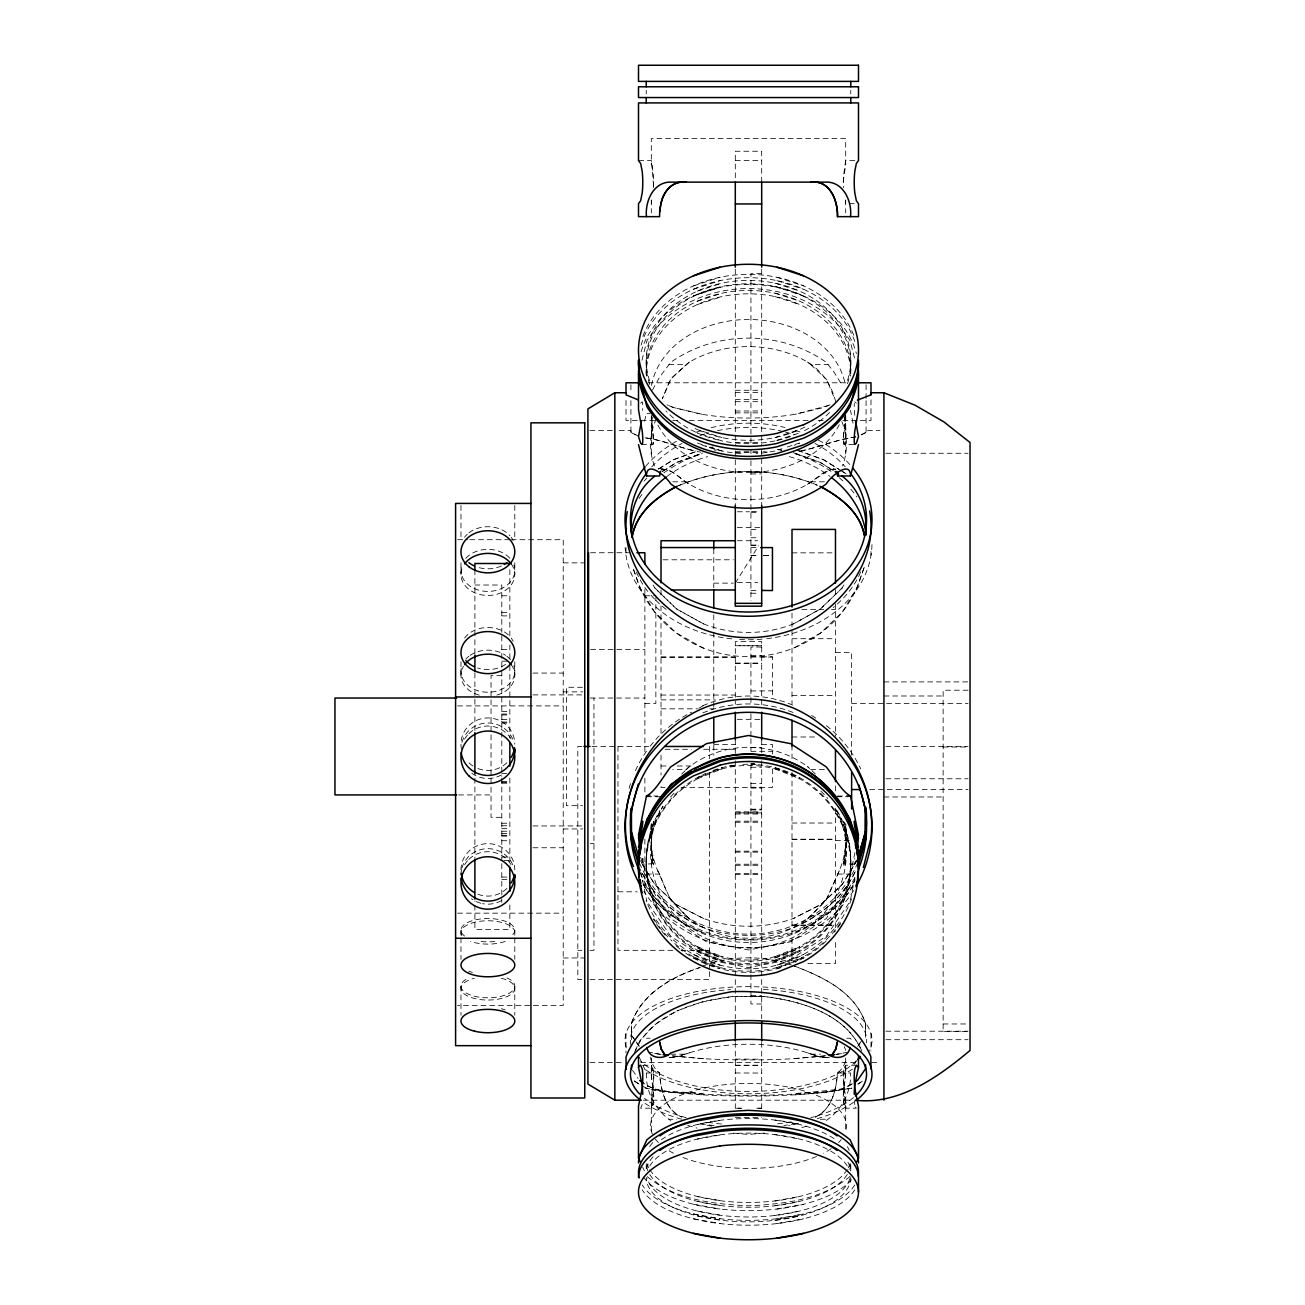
<?xml version="1.0" encoding="UTF-8"?>
<svg xmlns="http://www.w3.org/2000/svg" width="1305" height="1305" viewBox="0 0 1305 1305"><rect width="100%" height="100%" fill="white"/><g stroke="black" fill="none" stroke-linecap="round" stroke-linejoin="round"><path stroke-width="0.75" stroke-dasharray="5 3.75" d="M641.522 444.548L653.055 444.434L653.609 442.884L651.358 416.344M651.309 846.668L653.528 864.236L651.538 859.685L651.423 847.516L651.538 825.771L653.528 821.22L651.538 833.079L651.309 850.387L653.805 863.714L642.631 864.236M642.207 1104.519L640.641 1108.19L651.521 1108.19L652.924 1104.519L653.528 1090.719L651.538 1077.832L651.326 1065.255L653.055 1068.942L653.805 1077.392L651.326 1108.19L653.055 1104.519L653.805 1096.07L651.309 1075.891L651.521 1065.255L640.641 1065.255M843.944 415.284L845.689 424.908L845.689 453.993M854.367 864.236L843.193 863.714L845.461 852.377L845.689 835.07L843.389 821.22M856.357 1065.255L845.477 1065.255L844.074 1068.942L843.47 1082.726L845.689 1097.554L845.673 1108.19L843.193 1077.392L843.944 1068.942L845.673 1065.255L845.689 1075.891L843.389 1090.719L843.944 1104.519L845.477 1108.19L856.357 1108.19L855.476 1107.048M651.472 841.921L651.538 865.721M845.526 414.55C846.88 424.598 841.399 434.549 843.944 444.434L855.476 444.548M845.575 837.94L845.689 827.158M653.609 187.692L653.609 176.55L651.423 160.597L638.504 160.597M865.46 1035.354L865.606 1023.528C854.693 991.539 822.623 976.744 793.179 965.618M651.521 200.758L651.423 203.645L651.326 200.758M845.673 200.758L845.575 203.645L845.477 200.758M651.309 453.993L651.538 422.738L652.614 417.111M638.798 436.343L630.919 432.395L630.984 430.438L617.281 430.438M843.193 182.129L845.689 164.365L845.689 138.607L651.309 138.607L651.309 164.365M861.349 434.761L866.08 432.395L866.014 430.438L879.945 430.438M653.593 185.832L651.423 160.597M839.294 1071.519L837.386 1072.987C836.244 1089.463 832.019 1109.527 815.331 1117.047M854.922 852.605L850.534 874.073C847.646 890.777 834.58 904.169 826.277 918.557L790.602 941.802L748.499 949.975L706.397 941.802L670.721 918.557C658.079 899.553 643.365 880.418 642.876 856.52M854.808 160.597L845.575 160.597L843.47 176.55L843.47 187.692M839.294 870.794L826.701 899.275L808.79 917.937A97.908 95.461 0 0 1 688.208 917.937L671.357 900.776L667.573 893.664M854.906 877.939L850.126 901.396L826.277 936.191L790.602 959.436L748.499 967.592L706.397 959.436L670.721 936.191L648.014 903.044M651.309 435.364L652.174 420.748M845.689 415.382L843.47 435.935L844.074 444.434C847.826 438.415 845.249 425.348 844.384 417.111M651.309 1131.092L651.309 1097.554L653.723 1077.392L651.521 1065.255M641.946 360.229L646.872 340.866C690.231 271.13 806.767 271.13 850.126 340.866L854.563 358.288M644.474 421.205L646.464 413.375L650.167 413.375M855.476 860.957L854.791 863.306A21.19 0.914 -79 0 1 854.791 858.511M651.423 837.94L651.309 827.158L653.609 821.22L651.374 841.921M845.461 825.771C848.821 835.086 840.404 898.672 845.624 843.536M863.796 568.344L857.76 586.532L842.475 611.849L820.78 632.892L794.174 647.835A113.829 105.167 0 0 1 702.824 647.835L676.218 632.892L654.523 611.849L639.238 586.532L633.806 570.171M864.22 567.349L856.52 588.457A118.853 109.799 0 0 1 793.179 648.226M634.426 1052.809C649.531 1014.719 694.733 1001.114 732.04 996.596L764.453 996.596C801.417 1000.919 845.852 1014.05 861.855 1051.096C845.966 1014.197 801.743 1001.098 764.958 996.596L733.622 996.351L703.819 1001.294L677.05 1010.804M635.144 1051.096L639.646 1040.852L655.175 1024.294L675.37 1011.848M854.514 1064.309L856.113 1060.835M652.451 389.999L659.987 376.525L670.721 362.333C716.494 330.051 780.504 330.051 826.277 362.333L834.123 372.251L842.263 385.464M843.389 864.236C848.429 851.039 845.542 835.494 843.258 821.742M843.911 585.015L841.823 588.425L819.932 609.288L793.179 623.986M857.76 859.082L842.475 884.154L820.959 904.512L794.174 918.214A108.25 85.869 0 0 1 702.824 918.214L676.039 904.512L654.523 884.154L641.277 862.426M854.71 872.523C842.524 898.068 819.736 916.273 794.174 927.349A108.25 85.869 0 0 1 702.824 927.349C675.093 915.767 652.076 894.871 639.238 867.515M852.801 885.834C840.567 907.66 818.692 921.836 796.262 931.721A113.225 89.833 0 0 1 700.72 931.721C677.67 921.64 655.387 906.796 643.202 884.186M735.302 583.139L758.515 545.816M857.352 859.995L841.823 884.953L820.763 904.512L793.179 918.573M855.281 871.756C842.655 897.824 819.589 916.714 793.179 927.708M853.225 885.084C840.812 907.579 818.414 922.26 795.234 932.096M640.641 403.115L642.207 401.858A21.19 2.577 -81.2 0 1 642.631 410.374M631.392 1039.628L631.392 1023.528C641.929 993.594 671.162 977.2 699.757 967.576M857.76 1046.365L860.011 1043.103M858.511 1045.109L863.143 1038.601M844.824 444.548L845.689 443.537M644.115 481.056L646.823 478.152M686.12 769.591L688.208 767.519A97.908 95.461 0 0 1 808.79 767.519M807.404 918.981L825.641 900.776L838.626 872.36A97.908 95.461 0 0 0 845.689 823.439M842.475 587.625L820.78 608.668L794.174 623.594A113.829 105.167 0 0 1 702.824 623.594L676.218 608.668L654.523 587.625M689.595 766.492L686.348 769.591L672.695 769.591M681.732 773.947L685.19 770.684M689.595 362.007L671.357 378.091L662.271 398.808L670.297 379.592L688.208 362.839A97.908 76.555 0 0 1 808.79 362.839C823.161 371.99 832.215 386.492 835.934 402.935M661.195 469.898C671.325 467.288 680.835 479.849 689.595 484.302M661.064 469.898C670.77 467.125 680.003 479.017 688.208 483.47A97.908 76.555 0 0 0 808.79 483.47L829.556 469.702L838.936 468.642M807.404 484.302C816.212 479.832 825.706 467.223 835.934 469.898M826.277 1120.473C841.66 1110.327 851.496 1091.486 850.534 1072.987L837.386 1072.987M851.741 1084.112L842.475 1088.925L794.174 1094.063A112.638 14.698 0 0 1 702.824 1094.063C683.999 1090.115 661.048 1095.662 644.67 1083.754M858.135 1083.982L862.784 1080.85M852.328 1083.754C835.559 1095.662 812.379 1090.23 793.179 1094.128M857.858 1084.21L860.86 1082.237M850.126 1176.343C821.775 1199.85 783.979 1204.107 748.499 1205.804C713.019 1204.107 675.223 1199.85 646.872 1176.343M658.307 469.213L672.891 459.98L697.017 451.139M662.858 471.121L676.218 462.671L702.824 452.933M659.058 468.691L673.772 459.556L696.169 451.53M661.912 471.676L677.05 462.264L701.911 453.357M698.795 708.338L703.819 705.304M815.266 1117.047C831.856 1109.625 836.342 1089.398 837.582 1072.987L838.626 1072.221A97.908 42.478 0 0 0 846.276 1057.866M700.394 967.364C671.765 977.054 642.223 993.105 631.522 1023.136L631.392 1034.947L635.878 1041.472M861.055 434.891L865.933 432.542L866.014 430.438M669.155 1057.572L677.295 1057.017L689.595 1052.792M828.626 405.447L796.262 414.06A114.905 43.979 0 0 1 700.72 414.06L672.891 407.323L666.871 404.811M830.029 404.811L823.227 407.6L795.234 414.24M697.376 777.617L722.04 767.65M697.376 778.808L722.04 768.841A102.263 99.686 0 0 1 847.271 890.94A102.263 99.686 0 0 1 676.186 935.636A102.263 99.686 0 0 1 722.04 768.841M774.958 956.647L799.622 946.696M774.958 957.854L799.622 947.887M774.958 960.235L799.622 950.285M774.958 961.442L799.622 951.476M776.964 965.145L803.505 954.428M776.964 967.527L803.505 956.826M776.964 968.734L803.505 958.017M676.218 486.667C721.274 466.635 774.746 466.603 819.932 486.259M678.975 485.574C722.366 467.125 773.555 466.717 816.979 485.264M693.493 285.877L720.034 277.28M693.493 289.221L720.034 280.64M697.376 291.113L722.04 283.136M697.376 294.473L722.04 286.48M693.493 295.941L720.034 287.345M697.376 301.178L722.04 293.201M697.376 304.538L722.04 296.545M774.958 437.583L799.622 429.59M776.72 440.356L799.622 432.95M778.481 449.85L782.005 448.708M787.29 447.011L799.622 443.015A102.263 79.948 0 0 1 794.207 445.282M801.857 1127.553L809.377 1125.367M800.079 451.204C819.214 447.142 836.848 439.459 856.292 436.784M801.042 450.943C819.719 447.109 836.848 439.328 855.852 436.914M847.744 1052.222L835.852 1054.424M697.376 1124.502L722.04 1120.065M697.376 1139.053L722.04 1134.616M774.958 1200.943L799.622 1196.506M774.958 1205.787L799.622 1201.35M776.964 1209.034L803.505 1204.254M774.958 1215.477L799.622 1211.056M776.964 1218.723L803.505 1213.96M774.958 1220.338L799.622 1215.901M776.964 1223.584L803.505 1218.805M854.791 401.858L856.357 403.115M824.727 1055.957L794.174 1058.649A112.638 14.698 0 0 1 702.824 1058.649L672.271 1055.957M836.554 1054.326L842.475 1053.51M825.902 1055.794L793.179 1058.698M672.825 1057.572L688.208 1053.249A97.908 42.478 0 0 1 808.79 1053.249L819.703 1057.017L829.523 1057.572M764.534 1133.066L748.499 1134.453L730.457 1132.903M795.234 1094.813L823.227 1092.628L851.871 1088.142L824.108 1092.53L796.262 1094.764A117.825 15.383 0 0 1 700.72 1094.764C681.21 1091.127 658.307 1095.401 640.641 1085.189M827.191 1057.556L819.801 1057.017L807.404 1052.792M823.928 1057.572L826.701 1057.556M735.302 160.597L761.696 160.597M849.261 203.645L854.808 203.645M761.696 273.642L750.93 273.642L750.93 442.884M668.861 364.503L686.348 364.503M807.404 362.007L810.65 364.503L828.12 364.503M648.389 382.789L846.798 382.789M735.302 390.277L761.696 390.277M735.302 392.381L761.696 392.381M735.302 399.591L761.696 399.591M735.302 401.695L761.696 401.695M735.302 410.993L761.696 410.993M735.302 412.869L761.696 412.869M654.8 420.455L626.009 420.455L626.009 398.759M672.776 420.455L678.861 420.455M689.285 420.455L808.203 420.455M818.137 420.455L824.222 420.455M842.851 420.455L870.99 420.455L870.99 398.759M589.876 430.438L615.324 430.438M735.302 442.542L761.696 442.542M735.302 451.856L761.696 451.856M735.302 452.264L761.696 452.264M885.932 453.275L968.033 453.275M658.079 468.642L663.805 468.642M750.93 472.377L761.696 472.377M750.93 473.943L761.696 473.943M672.76 481.806L686.348 481.806M810.65 481.806L826.179 481.806M737.341 511.772L749.51 511.772M751.55 511.772L757.634 511.772M750.93 512.212L758.107 512.212M737.341 527.399L761.696 527.399M750.93 529.422L758.107 529.422M750.93 537.709L758.107 537.758M457.615 539.699L467.777 539.699M469.8 539.699L510.418 539.699M511.185 539.699L563.222 539.699L563.222 1005.405L457.615 1005.405M737.341 540.727L757.634 540.727M750.93 545.147L758.107 545.147M750.93 545.294L758.107 545.294M750.93 547.594L758.76 547.611M590.594 552.733L628.798 552.733M792.005 552.847L833.504 552.847M750.93 555.457L758.107 555.457M763.474 555.457L772.446 555.457M750.93 555.571L758.107 555.571M763.474 555.571L772.446 555.571M663.054 559.796L733.345 559.796M563.222 562.879L584.754 562.879M737.341 582.47L757.634 582.65M713.786 583.139L733.345 583.139M474.89 585.015L501.805 585.015L501.805 632.321M750.93 590.431L758.107 590.431M750.93 593.188L758.107 593.335M501.805 595.781L509.847 595.781M644.882 595.781L655.86 595.781M801.89 609.582L823.634 609.582M831.53 609.582L835.477 609.582M501.805 612.371L509.847 612.371M501.805 615.895L509.847 615.895M792.005 638.716L835.477 638.716M761.696 647.052L750.93 647.068L750.93 704.276M501.805 649.613L509.847 649.613M590.594 649.613L644.882 649.613M835.477 652.533L851.627 652.533L851.627 755.774M750.93 655.485L761.696 655.404M661.015 656.823L735.302 656.823M761.696 656.823L772.446 656.823L772.446 697.164M750.93 657.051L772.446 657.051M661.015 657.443L735.302 657.443M501.805 661.162L507.841 661.162M735.302 663.168L761.696 663.168M735.302 663.266L761.696 663.266M532.946 673.07L563.222 673.07M501.805 675.647L491.039 675.647L491.039 817.322L501.805 817.322M883.925 681.895L968.033 681.895M582.519 687.278L566.386 687.278L566.386 805.674L582.519 805.674M968.114 690.215L943.124 690.215L943.124 1031.374L968.114 1031.374M750.93 690.932L772.446 690.867M563.222 691.878L582.797 691.878M532.929 694.896L584.754 694.896M661.015 695.043L735.302 695.043M792.005 695.467L835.477 695.467M883.925 695.989L943.124 695.989M590.366 698.045L644.882 698.045M661.015 699.872L715.238 699.872M644.882 703.428L655.86 703.428L655.86 597.625M851.627 703.428L968.033 703.428M457.615 705.907L563.222 705.907M661.015 708.811L697.555 708.811M709.724 708.811L713.786 708.811M501.805 711.502L509.847 711.502M501.805 714.031L509.847 714.031M501.805 714.977L509.847 714.977M737.341 719.332L761.696 719.381M501.805 719.577L509.847 719.577M501.805 722.073L509.847 722.073M501.805 723.019L509.847 723.019M792.005 736.982L815.723 736.982M713.786 744.454L735.302 744.454M761.696 744.486L772.446 744.486L772.446 754.111M581.867 746.476L577.821 746.476L577.821 979.582L581.867 979.582M591.997 746.476L648.699 746.476M885.932 746.476L968.033 746.476M943.124 747.015L968.114 747.015M750.93 747.683L761.696 747.667M665.077 749.298L691.454 749.298M703.64 749.298L735.302 749.298M750.93 751.321L772.446 751.305M750.93 763.637L754.518 763.604M750.93 763.98L754.518 764.012M661.015 765.986L667.116 765.986M677.262 765.986L693.493 765.986M729.43 765.986L735.302 765.986M750.93 767.275L761.696 767.242M810.65 769.591L828.12 769.591M501.805 773.392L507.841 773.392M885.932 778.775L968.033 778.775M501.805 781.467L509.847 781.467M501.805 782.331L509.847 782.331M501.805 783.212L509.847 783.212M750.93 783.587L761.696 783.555M750.93 787.274L761.696 787.274M665.044 787.502L661.015 787.502L661.015 784.631M681.096 787.502L772.446 787.47L772.446 766.524M750.93 788.073L761.696 788.073M869.685 789.541L968.033 789.541M458.61 794.924L491.039 794.924M653.87 796.017L657.736 796.017M837.582 796.017L843.128 796.017M646.725 796.751L660.346 796.751M836.652 796.751L848.364 796.751M883.925 796.98L943.124 796.98M750.93 809.198L761.696 809.198M750.93 809.932L761.696 809.932M735.302 811.824L761.696 811.824M735.302 814.026L761.696 814.026M735.302 821.171L761.696 821.171M735.302 822.232L761.696 822.232M792.005 823.031L835.477 823.031M501.805 823.243L509.847 823.243M501.805 825.755L509.847 825.755M532.929 825.951L582.764 825.951M501.805 828.349L509.847 828.349M563.222 828.952L582.797 828.952M501.805 831.203L509.847 831.203M501.805 833.552L509.847 833.552M501.805 835.282L509.847 835.282M501.805 836.146L509.847 836.146M792.005 839.197L835.477 839.197M792.005 839.474L835.477 839.474M835.477 840.436L851.627 840.436M501.805 840.73L509.847 840.73M590.366 843.356L593.954 843.356M532.946 847.761L563.222 847.761M735.302 851.17L761.696 851.17M735.302 852.116L761.696 852.116M501.805 857.01L509.847 857.01M503.812 860.566L509.847 860.566M735.302 864.22L761.696 864.22M735.302 865.28L761.696 865.28M735.302 873.567L761.696 873.567M646.464 874.073L659.612 874.073L667.442 893.664M837.386 874.073L850.534 874.073M735.302 874.627L761.696 874.627M501.805 877.074L509.847 877.074M501.805 879.57L509.847 879.57M617.966 891.788L637.183 891.788M457.615 913.157L563.222 913.157M668.861 915.865L686.348 915.865L689.595 918.981M810.65 915.865L828.12 915.865M792.005 925.033L835.477 925.033M792.005 925.31L835.477 925.31M577.821 950.317L581.851 950.317M589.925 950.317L593.954 950.317L593.954 698.045M672.858 950.317L617.966 950.317L617.966 746.476M680.998 950.317L709.463 950.317M563.222 957.968L584.754 957.968M807.828 963.547L835.477 963.547L835.477 939.176M589.974 979.582L709.463 979.582L709.463 971.638M750.93 995.96L761.696 995.96M750.93 996.058L761.696 996.058M761.696 1004.018L750.93 1003.937L750.93 762.936M943.124 1023.968L968.114 1023.968M885.932 1031.195L968.033 1031.195M646.464 1038.242L650.167 1038.242M846.782 1038.242L850.534 1038.242L852.132 1041.716M885.932 1039.694L968.033 1039.694M670.819 1054.179L686.348 1054.179M810.65 1054.179L820.47 1054.179M735.302 1059.089L761.696 1059.22M589.942 1062.531L622.387 1062.531M640.625 1062.531L855.542 1062.531M871.756 1062.531L879.864 1062.531M735.302 1065.239L761.696 1065.239M735.302 1065.353L761.696 1065.353M639.287 1057.36L646.464 1072.987L659.612 1072.987C660.607 1089.496 665.044 1109.511 681.667 1117.047C665.012 1109.593 660.901 1089.349 659.417 1072.987L658.373 1072.221A97.908 42.478 0 0 1 650.64 1057.099M735.302 1072.971L761.696 1073.053M643.365 1100.197L853.34 1100.197M735.302 1117.537L761.696 1117.651M646.464 1072.987C645.469 1090.801 654.702 1108.744 668.861 1119.266L676.643 1119.266M820.356 1119.266L828.12 1119.266M673.07 1057.572L669.579 1057.556M669.808 1057.556L671.357 1057.572M703.819 1058.698L671.096 1055.794M703.819 1094.128C683.07 1090.181 657.932 1096.037 640.739 1081.078M701.764 1094.813L673.772 1092.628L645.127 1088.142M661.146 1054.424L649.254 1052.222M654.523 1053.51L660.444 1054.326M774.958 1120.065L799.622 1124.502M774.958 1134.616L799.622 1139.053M697.376 1196.506L722.04 1200.943M697.376 1201.35L722.04 1205.787M693.493 1204.254L720.034 1209.034M697.376 1211.056L722.04 1215.477M693.493 1213.96L720.034 1218.723M697.376 1215.901L722.04 1220.338M693.493 1218.805L720.034 1223.584M645.045 437.795C662.728 439.867 678.486 447.746 695.957 450.943M646.464 438.105C665.224 440.503 682.026 449.002 700.736 452.134M701.764 414.24L673.772 407.6L666.969 404.811M833.194 468.642L835.804 469.898M687.621 1125.367L697.017 1128.091M776.964 277.28L803.505 285.877M776.964 280.64L803.505 289.221M774.958 283.136L799.622 291.113M774.958 286.48L803.505 295.941M774.958 293.201L799.622 301.178M774.958 296.545L799.622 304.538M707.946 433.015L697.376 429.59A102.263 79.948 0 0 1 692.139 427.061M711.47 434.157L722.04 437.583M697.376 443.015L706.184 445.87M709.708 447.011L722.04 450.992M797.094 450.192L823.227 459.556L841.219 470.73M793.179 452.672L819.932 462.264L833.406 470.632M798.122 450.47L824.108 459.98L838.691 469.213M796.066 453.618L820.78 462.671L834.14 471.121M774.958 767.65L799.622 777.617M774.958 768.841L799.622 778.808M697.376 946.696L722.04 956.647M697.376 947.887L722.04 957.854M697.376 950.285L722.04 960.235M697.376 951.476L722.04 961.442M693.493 954.428L720.034 965.145M693.493 956.826L720.034 967.527M693.493 958.017L720.034 968.734A109.995 107.238 0 0 1 681.536 950.219M635.943 434.891L631.065 432.542L630.984 430.438M703.819 918.573L676.235 904.512L655.175 884.953L639.646 859.995M703.819 927.708C676.691 916.534 653.528 896.763 640.673 870.092M701.764 932.096C677.931 922.08 655.192 906.698 642.761 883.452M794.174 965.977C823.161 976.939 854.596 991.8 865.46 1023.136L865.606 1034.947M703.819 623.986L677.05 609.288L655.175 588.425L653.087 585.015M842.851 471.741L846.113 473.78M840.322 470.224L845.183 473.307M668.861 1119.266L670.721 1120.473M634.638 1081.258L639.14 1084.21M634.214 1080.85L638.863 1083.982M657.704 1071.519L659.612 1072.987M810.65 364.503L826.701 379.592L834.645 398.808M807.404 766.492L809.573 768.563M686.348 915.865L670.297 899.275L658.373 872.36A97.908 95.461 0 0 1 651.538 821.742M811.987 770.684L815.331 773.947M651.309 443.537L652.174 444.548M635.013 1040.232L631.522 1035.354L631.392 1023.528M636.171 1041.863L639.646 1046.74M636.987 1043.103L639.238 1046.365M632.517 1070.279L638.112 1078.436M653.609 864.236L651.309 858.298M657.704 870.794L659.612 874.073M642.68 1167.208L644.36 1170.862M845.02 824.499L844.074 822.166L844.824 824.499M633.398 569.176L640.478 588.457A118.853 109.799 0 0 0 703.819 648.226M853.03 423.163L850.469 410.276M640.641 857.369L642.207 863.306A21.19 0.914 79 0 0 642.207 858.511M640.885 872.083L646.872 901.396M845.477 1065.255C847.157 1079.561 839.735 1094.52 845.477 1108.19M651.521 1108.19L651.309 1097.554M845.575 160.597L845.689 164.365M845.64 416.344L845.689 421.401M651.489 416.344L653.723 439.981L652.924 444.434L651.978 444.548L651.309 424.908M651.538 852.377L651.472 843.536M870.99 551.575L870.99 555.375M870.99 1033.462L870.99 1051.096M866.08 384.763L866.08 398.645M866.08 400.635L866.08 432.395M865.606 1023.528L865.606 1039.4M850.762 90.371L850.762 93.96M850.762 360.359L850.762 373.768A102.263 79.948 0 0 0 746.085 293.853A102.263 79.948 0 0 0 646.35 377.553M850.762 860.354L850.762 865.15M845.689 199.877L845.689 212.927M845.689 424.908L845.689 435.364M845.461 833.079L845.689 840.795M845.689 846.668L845.461 852.377M845.689 858.298L845.461 865.721M845.689 1057.996L845.689 1075.891M845.689 1097.554L845.689 1131.092M835.477 589.648L835.477 597.135M835.477 603.791L835.477 736.346M835.477 785.871L835.477 791.564M835.477 809.018L835.477 929.372M792.005 613.122L792.005 703.933M792.005 745.204L792.005 758.629M792.005 772.299L792.005 963.547M761.696 182.129L761.696 151.25L735.302 151.25L735.302 180.269M761.696 269.189L761.696 444.614M761.696 449.834L761.696 504.644M761.696 704.602L761.696 641.636L735.302 641.652L735.302 704.178M761.696 739.658L761.696 752.789M761.696 760.799L761.696 1018.618M761.696 1042.401L761.696 1109.968M750.93 449.834L750.93 453.585M750.93 460.747L750.93 600.757M750.93 713.737L750.93 737.456M750.93 738.597L750.93 750.767M735.302 269.189L735.302 444.614M735.302 451.024L735.302 504.644M735.302 739.658L735.302 755.22M735.302 760.799L735.302 1018.618M735.302 1042.401L735.302 1109.968M713.786 548.801L713.786 587.723M713.786 614.753L713.786 709.104M713.786 745.188L713.786 755.22M709.463 746.476L709.463 758.662M709.463 772.625L709.463 969.697M661.015 589.974L661.015 598.343M661.015 605.846L661.015 733.214M661.015 755.22L661.015 775.007M651.309 199.877L651.309 212.927M651.309 415.382L651.309 421.401M651.309 823.439L651.309 827.158M651.538 833.079L651.309 840.795M651.309 1057.996L651.309 1075.891M646.236 90.371L646.236 93.96M646.236 360.359L646.236 373.768M646.236 860.354L646.236 865.15M646.236 1168.742L646.236 1162.934A102.263 44.37 0 0 0 648.667 1172.543M644.882 589.126L644.882 754.404M644.882 778.155L644.882 791.874M644.882 839.197L644.882 891.788M630.919 384.763L630.919 392.691M630.919 400.635L630.919 432.395M626.009 547.757L626.009 555.375M626.009 1033.462L626.009 1053.053M514.79 505.443L514.79 539.699M514.79 562.847L514.79 574.412M514.79 661.766L514.79 675.207M514.79 930.188L514.79 936.272M514.79 937.887L514.79 959.338M514.79 986.123L514.79 1015.274M509.847 569.73L509.847 637.036M509.847 645.013L509.847 661.912M509.847 665.566L509.847 737.896M509.847 778.057L509.847 866.226M509.847 904.952L509.847 929.47L474.89 929.47L474.89 901.07M501.805 635.943L501.805 776.328M501.805 778.318L501.805 859.734M501.805 863.714L501.805 902.44M474.89 569.73L474.89 654.996M474.89 673.037L474.89 730.702M474.89 778.318L474.89 860.648M460.975 505.443L460.975 539.699M460.975 562.847L460.975 574.412M460.975 661.766L460.975 675.207M460.975 930.188L460.975 936.272M460.975 937.887L460.975 959.338M460.975 986.123L460.975 1015.274M839.294 424.68A97.908 76.555 0 0 1 747.047 472.557A97.908 76.555 0 0 1 656.676 422.575M651.538 385.35A97.908 76.555 0 0 1 748.499 319.48A97.908 76.555 0 0 1 845.461 385.35M646.497 376.101A102.263 79.948 0 0 1 748.499 290.477A102.263 79.948 0 0 1 850.501 376.101M841.839 421.58A97.908 76.555 0 0 1 842.524 466.032M654.474 466.032A97.908 76.555 0 0 1 656.79 417.861M649.727 381.044A102.263 79.948 0 0 1 748.499 280.412A102.263 79.948 0 0 1 847.271 381.044M804.859 427.061A102.263 79.948 0 0 1 699.154 430.373M642.892 336.298A109.995 85.999 0 0 1 749.69 274.36A109.995 85.999 0 0 1 854.759 338.093M854.791 415.284A21.19 2.577 81.2 0 1 854.367 403.424M774.958 450.992A102.263 79.948 0 0 1 756.117 453.504M740.881 453.504A102.263 79.948 0 0 1 699.154 443.798M641.114 351.779A109.995 85.999 0 0 1 749.706 284.425A109.995 85.999 0 0 1 856.374 353.622M829.621 412.38A102.263 79.948 0 0 1 801.384 432.134M790.487 436.604A102.263 79.948 0 0 1 776.932 440.503M774.958 440.927A102.263 79.948 0 0 1 733.247 442.754M731.355 442.525A102.263 79.948 0 0 1 722.04 440.927L697.376 432.95A102.263 79.948 0 0 0 720.066 440.503M695.614 432.134A102.263 79.948 0 0 1 666.023 410.977M649.727 384.404A102.263 79.948 0 0 1 748.499 283.756A102.263 79.948 0 0 1 847.271 384.404M641.114 345.075A109.995 85.999 0 0 1 746.117 277.72A109.995 85.999 0 0 1 854.759 341.453M836.048 809.687A97.908 95.461 0 0 1 746.525 947.854A97.908 95.461 0 0 1 662.793 806.262M834.939 808.284A102.263 99.686 0 0 1 814.744 937.496A102.263 99.686 0 0 1 680.704 936.174A102.263 99.686 0 0 1 663.168 806.604M670.623 796.947A102.263 99.686 0 0 1 676.186 791.058M820.812 791.058A102.263 99.686 0 0 1 827.696 798.481M840.551 923.858A109.995 107.238 0 0 1 834.499 932.015M826.277 940.97A109.995 107.238 0 0 1 820.274 946.419M818.692 947.707A109.995 107.238 0 0 1 795.006 962.323M780.635 967.706A109.995 107.238 0 0 1 721.877 969.191M679.905 948.98A109.995 107.238 0 0 1 673.657 943.743M665.142 935.114A109.995 107.238 0 0 1 653.234 918.769M840.551 922.668A109.995 107.238 0 0 1 826.277 939.779M823.341 942.536A109.995 107.238 0 0 1 670.721 939.779M667.883 936.908A109.995 107.238 0 0 1 653.234 917.562M851.643 898.835A109.995 107.238 0 0 1 749.527 968.783A109.995 107.238 0 0 1 646.089 900.727M837.06 810.503A102.263 99.686 0 0 1 748.499 960.04A102.263 99.686 0 0 1 659.939 810.503M758.026 764.681A102.263 99.686 0 0 1 840.909 906.616A102.263 99.686 0 0 1 675.762 934.005A102.263 99.686 0 0 1 705.842 773.343M712.938 770.472A102.263 99.686 0 0 1 735.155 765.105M742.79 764.404A102.263 99.686 0 0 1 756.117 764.534M847.271 1174.418A102.263 44.37 0 0 1 748.499 1207.288A102.263 44.37 0 0 1 649.727 1174.418M661.292 1139.754A102.263 44.37 0 0 1 837.06 1140.749M849.881 1168.725A102.263 44.37 0 0 0 850.762 1162.934L850.762 1170.683A102.263 44.37 0 0 0 847.271 1161.14M841.219 1139.575A97.908 42.478 0 0 1 838.626 1142.544M831.171 1148.694A97.908 42.478 0 0 1 823.537 1153.229M816.522 1156.491A97.908 42.478 0 0 1 681.748 1157.013M673.462 1153.229A97.908 42.478 0 0 1 666.627 1149.232M658.373 1142.544A97.908 42.478 0 0 1 655.779 1139.575M652.467 1134.224A97.908 42.478 0 0 1 745.726 1083.46A97.908 42.478 0 0 1 845.461 1131.843M854.759 1184.973A109.995 47.73 0 0 1 748.499 1220.354A109.995 47.73 0 0 1 642.239 1184.973M844.172 1046.577A97.908 42.478 0 0 1 845.689 1050.443M854.759 1189.834A109.995 47.73 0 0 1 748.499 1225.199A109.995 47.73 0 0 1 642.239 1189.834M798.562 1123.23A97.908 42.478 0 0 1 788.709 1125.465M711.845 1126.117A97.908 42.478 0 0 1 700.654 1123.784M851.464 1179.736A109.995 47.73 0 0 1 744.894 1210.632A109.995 47.73 0 0 1 643.235 1176.767M854.791 1104.519A21.19 3.719 -85.1 0 1 854.367 1100.767M850.762 1177.469A102.263 44.37 0 0 1 748.499 1221.839A102.263 44.37 0 0 1 646.236 1177.469M649.727 1165.985A102.263 44.37 0 0 1 752.952 1133.148A102.263 44.37 0 0 1 849.196 1169.769M849.881 1163.864A102.263 44.37 0 0 1 848.332 1167.698M847.271 1169.557A102.263 44.37 0 0 1 748.499 1202.443A102.263 44.37 0 0 1 649.727 1169.557M648.667 1167.698A102.263 44.37 0 0 1 647.117 1163.864M649.727 1146.589A102.263 44.37 0 0 1 655.371 1139.754M847.271 1146.589A102.263 44.37 0 0 1 849.196 1150.374M849.881 1178.415A102.263 44.37 0 0 1 748.499 1216.994A102.263 44.37 0 0 1 647.117 1178.415M646.628 1168.774A102.263 44.37 0 0 1 655.371 1154.305M857.76 862.589A118.054 115.085 0 0 1 748.499 934.119A118.054 115.085 0 0 1 639.238 862.589M702.824 712.905A118.054 115.085 0 0 1 794.174 712.905M651.733 466.847A118.054 92.296 0 0 1 682.042 443.439M700.051 435.56A118.054 92.296 0 0 1 708.566 432.869M717.456 430.666A118.054 92.296 0 0 1 783.506 431.58M785.48 432.069A118.054 92.296 0 0 1 794.174 434.614M814.956 443.439A118.054 92.296 0 0 1 845.265 466.847M714.422 450.307A114.873 69.932 0 0 1 718.419 449.605M777.552 449.442A114.873 69.932 0 0 1 781.548 450.127M709.284 447.762A120.158 73.145 0 0 1 713.15 446.995M645.518 466.456A123.486 96.537 0 0 1 678.665 440.111M696.234 432.249A123.486 96.537 0 0 1 701.764 430.356M711.225 427.681A123.486 96.537 0 0 1 784.892 427.469M795.234 430.356A123.486 96.537 0 0 1 800.748 432.249M818.333 440.111A123.486 96.537 0 0 1 850.191 464.955M871.968 544.625A123.486 96.537 0 0 1 765.17 638.863M762.071 639.156A123.486 96.537 0 0 1 737.814 639.385M731.828 638.863A123.486 96.537 0 0 1 625.144 547.66M639.058 498.494A123.486 96.537 0 0 1 642.452 493.747M663.919 472.867A123.486 96.537 0 0 1 701.764 453.846M777.943 449.458A123.486 96.537 0 0 1 781.874 450.258M795.234 453.846A123.486 96.537 0 0 1 833.879 473.47M839.18 477.679A123.486 96.537 0 0 1 843.438 481.48M850.811 489.163A123.486 96.537 0 0 1 856.847 496.895M853.633 890.532A123.486 120.386 0 0 1 643.952 891.462M854.824 877.4A118.054 115.085 0 0 1 744.894 942.455A118.054 115.085 0 0 1 639.238 870.973M860.664 571.965A118.054 92.296 0 0 1 833.161 607.526M666.219 609.402A118.054 92.296 0 0 1 655.86 600.414M654.523 599.06A118.054 92.296 0 0 1 649.091 592.992M647.818 591.41A118.054 92.296 0 0 1 635.6 570.187M667.002 476.439A118.054 92.296 0 0 1 707.636 456.62M763.376 451.644A118.054 92.296 0 0 1 767.422 452.101M789.362 456.62A118.054 92.296 0 0 1 829.996 476.439M856.569 1060.835A118.054 51.221 0 0 1 749.037 1091.437A118.054 51.221 0 0 1 640.869 1061.259M631.016 1045.24A118.054 51.221 0 0 1 730.539 989.598M763.376 989.402A118.054 51.221 0 0 1 866.389 1042.874M702.84 965.994A106.504 84.499 0 0 1 791.434 964.982M853.486 1102.366A123.486 53.57 0 0 1 815.331 1119.201M796.262 1123.556A123.486 53.57 0 0 1 783.832 1125.497M714.047 1125.611A123.486 53.57 0 0 1 700.736 1123.556M681.667 1119.201A123.486 53.57 0 0 1 642.941 1101.958M853.454 1097.603A118.054 51.221 0 0 1 810.878 1117.651M791.287 1121.892A118.054 51.221 0 0 1 775.529 1124.013M721.469 1124.013A118.054 51.221 0 0 1 707.636 1122.218M686.12 1117.651A118.054 51.221 0 0 1 644.491 1098.386M855.15 879.684A123.486 120.386 0 0 1 642.305 880.451M629.092 788.399A123.486 120.386 0 0 1 631.408 780.814M635.421 770.668A123.486 120.386 0 0 1 647.818 749.331M650.2 746.183A123.486 120.386 0 0 1 691.617 712.187M811.514 715.499A123.486 120.386 0 0 1 818.333 719.756M826.375 725.613A123.486 120.386 0 0 1 860.745 768.873M626.155 1047.458A123.486 53.57 0 0 1 752.528 986.678A123.486 53.57 0 0 1 869.505 1050.9M852.344 1069.203A123.486 53.57 0 0 1 643.512 1068.42M702.824 705.744A111.316 110.37 0 0 1 794.174 705.744M505.622 664.375A26.916 21.043 0 0 1 477.581 667.997M464.58 638.047A26.916 21.043 0 0 1 509.929 636.497M511.185 638.047A26.916 21.043 0 0 1 513.175 641.375M511.185 563.907A26.916 21.043 0 0 1 489.049 595.439A26.916 21.043 0 0 1 463.487 565.522M464.58 936.028A26.916 11.68 0 0 1 487.874 918.524A26.916 11.68 0 0 1 511.185 936.028M494.84 941.476A26.916 11.68 0 0 1 480.909 941.476M506.911 888.411A26.916 26.23 0 0 1 477.581 894.104M460.975 869.864A26.916 26.23 0 0 1 487.874 843.634A26.916 26.23 0 0 1 514.79 869.864M501.332 978.261A26.916 11.68 0 0 1 508.493 995.878A26.916 11.68 0 0 1 467.272 995.878A26.916 11.68 0 0 1 474.433 978.261M460.975 874.888A26.916 26.23 0 0 1 461.481 869.766M461.888 868.102A26.916 26.23 0 0 1 513.371 866.455M505.182 941.378A26.916 11.68 0 0 1 470.583 941.378M461.888 935.457A26.916 11.68 0 0 1 487.874 920.759A26.916 11.68 0 0 1 513.876 935.457M461.888 742.415A26.916 26.23 0 0 1 513.371 740.783M506.911 977.869A26.916 11.68 0 0 1 506.911 994.394A26.916 11.68 0 0 1 468.854 994.394A26.916 11.68 0 0 1 468.854 977.869M472.443 972.437A26.916 11.68 0 0 1 468.854 971.132M501.332 774.974A26.916 26.23 0 0 1 471.497 773.066M464.58 739.136A26.916 26.23 0 0 1 467.647 734.943M468.854 733.704A26.916 26.23 0 0 1 511.185 739.136M501.332 565.995A26.916 21.043 0 0 1 477.581 567.218M464.58 537.252A26.916 21.043 0 0 1 467.272 534.251M468.854 532.897A26.916 21.043 0 0 1 509.929 535.719M511.185 537.252A26.916 21.043 0 0 1 513.175 540.58M501.332 900.662A26.916 26.23 0 0 1 482.622 903.664M480.909 903.272A26.916 26.23 0 0 1 471.497 898.754M464.58 864.823A26.916 26.23 0 0 1 467.647 860.631M468.854 859.375A26.916 26.23 0 0 1 511.185 864.823M501.332 1008.7A26.916 11.68 0 0 1 505.182 1009.874M511.185 664.685A26.916 21.043 0 0 1 496.52 695.141M479.245 695.141A26.916 21.043 0 0 1 463.487 666.317M513.876 564.951A26.916 21.043 0 0 1 487.874 591.426A26.916 21.043 0 0 1 461.888 564.951M465.836 558.328A26.916 21.043 0 0 1 509.929 558.328M506.911 762.724A26.916 26.23 0 0 1 474.433 766.9M472.932 766.002A26.916 26.23 0 0 1 468.854 762.724M461.481 749.298A26.916 26.23 0 0 1 485.232 718.076A26.916 26.23 0 0 1 514.79 744.176M513.876 665.729A26.916 21.043 0 0 1 487.874 692.221A26.916 21.043 0 0 1 461.888 665.729M465.836 659.123A26.916 21.043 0 0 1 468.854 656.301M470.126 655.371A26.916 21.043 0 0 1 505.622 655.371M506.911 656.301A26.916 21.043 0 0 1 511.185 660.656M761.696 645.73L735.302 645.73L761.696 645.845M761.696 812.885L735.302 812.885L761.696 813.015M741.403 1108.206L735.302 1108.206L741.403 1108.337M761.696 1108.206L755.595 1108.206L761.696 1108.337"/><path stroke-width="1.5" d="M865.574 809.296L865.46 832.133L858.984 854.432M865.492 836.032L865.606 810.046L860.207 789.639M646.464 216.646C644.947 202.226 652.647 183.353 668.861 182.129L828.12 182.129C844.351 183.353 852.051 202.226 850.534 216.646M660.346 471.399L659.612 475.982L646.464 475.982C646.513 459.164 667.181 477.32 670.721 483.959C716.494 516.258 780.504 516.258 826.277 483.959C829.817 477.32 850.485 459.164 850.534 475.982L837.582 475.982L836.815 471.399M846.782 796.017L850.534 796.017C841.643 791.564 833.406 775.888 826.277 766.9L790.602 743.654L748.499 735.482L706.397 743.654L670.721 766.9C663.593 775.888 655.355 791.564 646.464 796.017L650.167 796.017M659.629 212.128L660.77 204.82M837.174 1042.173L835.804 1048.975L831.497 1055.745L835.934 1048.975L837.37 1042.173M641.522 420.748L638.504 436.571L640.641 443.194L642.207 444.434A21.19 2.577 81.2 0 0 642.207 431.025L638.504 409.737L638.504 373.768L646.872 406.687C690.231 476.423 806.767 476.423 850.126 406.687L858.494 373.768L858.494 409.737L854.791 431.025A21.19 2.577 -81.2 0 0 854.791 444.45L856.357 443.194L858.494 436.571L855.476 420.748M638.504 847.516L642.207 826.946A21.19 0.914 -79 0 0 642.207 822.15L638.504 837.94L639.613 843.536M857.385 843.536L858.494 837.94L854.791 822.166A21.19 0.914 79 0 0 854.791 826.946L858.494 847.516M646.464 796.017L638.504 835.053L640.086 842.851M638.504 860.354L641.293 846.668M644.474 831.04L646.872 819.312L670.721 784.517L691.112 771.239M856.912 842.851L858.494 835.053L850.534 796.017M850.534 475.982L858.494 444.679M631.392 810.046L638.259 784.077M858.282 857.222L865.606 831.154M858.282 865.639L865.606 839.588L865.509 808.545M863.339 867.482L870.973 838.038C877.025 784.142 843.829 731.192 795.234 708.86A116.439 115.444 0 0 0 700.736 709.3C643.561 735.498 608.75 806.686 633.496 866.52M661.064 203.401C663.022 191.003 672.825 180.628 686.12 182.129M850.126 1047.409C848.022 1058.812 833.699 1060.198 826.277 1052.972C776.475 1034.849 720.523 1034.849 670.721 1052.972C663.299 1060.198 648.976 1058.812 646.872 1047.409M627.265 511.625C618.146 562.031 657.133 609.957 701.764 628.814A119.065 109.995 0 0 0 796.262 628.406C840.583 609.174 879.179 561.15 869.587 510.924M631.995 537.464C635.91 513.469 655.893 497.417 676.218 486.667M632.126 536.714C636.449 512.767 656.611 496.895 677.05 486.259M858.494 1055.615L858.494 1067.327L854.791 1085.124A21.19 3.719 -85.1 0 0 854.237 1094.34M640.168 1161.727L638.504 1158.073L646.872 1139.82C675.223 1116.313 713.019 1112.056 748.499 1110.359C783.979 1112.056 821.775 1116.313 850.126 1139.82L858.494 1158.073L856.83 1161.727M642.761 1094.34A21.19 3.719 85.1 0 0 642.207 1085.108L638.504 1067.327L639.613 1065.565L640.641 1065.255L642.207 1068.942A21.19 3.719 -85.1 0 1 642.207 1088.337L638.504 1106.118L638.504 1158.073M837.582 475.982L838.626 474.596M654.523 476.39C636.905 490.027 628.912 512.522 631.49 534.316M854.759 1082.09L857.76 1080.067L865.606 1068.648L865.558 1064.717M694.505 769.02C740.375 739.527 811.139 755.073 838.772 802.738M638.243 399.868L626.155 394.958L626.074 392.756L614.834 392.756L587.919 408.905L587.919 1084.063L614.834 1100.197L641.326 1100.197M857.793 382.789L870.99 382.789L870.99 394.811L857.467 400.146M855.379 1100.197C898.819 1105.221 938.344 1077.017 970.039 1050.46L970.039 442.509L943.825 421.841L914.919 405.137L883.925 392.756L870.924 392.756L870.99 394.811M693.493 275.812L720.034 267.215M776.964 1238.119L803.505 1233.356M828.675 1055.419L834.596 1054.603M829.882 1055.239L833.862 1054.701M686.348 182.129C666.953 179.633 659.058 200.888 659.612 216.646L638.504 216.646L638.504 203.645L640.641 200.758L642.207 192.879A21.19 4.127 -90 0 0 642.207 171.363L640.641 163.484L638.504 160.597L638.504 102.916L858.494 102.916L858.494 160.597L856.357 163.484L854.791 171.363A21.19 4.127 -90 0 0 854.791 192.879L856.357 200.758L858.494 203.645L858.494 216.646L837.386 216.646C837.859 200.921 830.29 179.796 810.878 182.129M735.302 203.955L761.696 203.955M639.205 382.789L626.009 382.789L626.009 392.805M530.939 503.42L455.592 503.42L455.592 1045.664L530.939 1045.664M735.302 540.727L661.015 540.727L661.015 582.813M661.015 547.545L735.302 547.545M760.717 547.594L772.446 547.611L772.446 590.545L761.696 590.431M636.84 552.733L644.882 552.733L644.882 563.776M509.847 563.499L474.89 563.499L474.89 569.73M671.162 589.974L735.302 589.974M735.302 603.334L761.696 603.334M455.592 696.952L530.939 696.952M456.587 698.045L334.961 698.045L334.961 794.924L456.587 794.924M583.873 746.476L589.974 746.476M664.898 746.476L703.379 746.476M851.627 789.541L859.652 789.541M455.592 938.262L530.939 938.262M810.65 182.129C829.98 179.666 838.022 200.905 837.582 216.646M663.136 1054.701L667.116 1055.239M664.375 1054.864L668.323 1055.419M693.493 1233.356L720.034 1238.119M776.964 267.215L803.505 275.812M835.086 471.676L838.463 473.764M819.932 486.259C839.653 496.732 859.848 511.739 864.285 535.001M820.78 486.667C840.322 497.254 860.37 512.376 864.399 535.654M639.646 1080.442L642.99 1082.644M841.823 475.868C860.24 489.75 868.135 513.044 865.59 535.523M841.04 806.066L850.126 819.312L852.116 829.083M858.494 1067.327L856.357 1065.255L854.791 1068.942A21.19 3.719 85.1 0 0 854.791 1088.337L858.494 1106.118L858.494 1158.073M631.522 832.133L638.553 856.292M638.553 864.709L631.522 840.567L631.424 809.296M858.869 784.941L860.403 790.487M862.931 799.737L864.448 805.283M638.504 444.679L646.464 475.982M855.313 844.727L856.113 848.625M856.912 852.54L858.494 860.354M659.629 1042.173L661.064 1048.975L665.501 1055.745L661.195 1048.975L659.824 1042.173M870.99 1068.909L870.843 1056.561C848.756 1004.165 783.408 989.745 731.828 991.686C690.28 999.206 642.272 1013.871 626.009 1056.985L626.155 1069.333M631.49 1065.108L631.522 1069.056M883.925 392.756L883.925 1100.197M858.494 1192.02L858.494 1177.469A109.995 47.73 0 0 0 720.034 1131.37L693.493 1136.149A109.995 47.73 0 0 0 638.504 1177.469M851.627 772.691L851.627 809.018M850.762 81.399L850.762 86.783M850.762 97.549L850.762 102.916M835.477 583.188L835.477 529.422L792.005 529.422L792.005 607.086M835.477 750.179L835.477 781.63M792.005 720.148L792.005 746.476M761.696 182.129L761.696 267.15M761.696 505.247L761.696 606.173L735.302 606.173L735.302 505.247M761.696 712.22L761.696 739.87M761.696 1022.011L761.696 1040.95M735.302 182.129L735.302 267.15M735.302 712.236L735.302 739.658M735.302 1022.011L735.302 1040.95M713.786 540.727L713.786 548.801M713.786 589.974L713.786 607.836M713.786 717.146L713.786 743.263M646.236 81.399L646.236 86.783M646.236 97.549L646.236 102.916M638.504 1055.615L638.504 1067.327M614.834 392.756L614.834 1100.197M588.571 552.733L588.571 746.476M509.847 742.529L509.847 766.214M509.847 867.76L509.847 891.38M474.89 654.996L474.89 671.586M474.89 732.66L474.89 774.11M474.89 859.913L474.89 899.129M858.494 370.424A109.995 85.999 0 0 1 803.505 444.891L776.964 453.488A109.995 85.999 0 0 1 638.504 370.424M638.504 1162.934A109.995 47.73 0 0 1 693.493 1121.599L720.034 1116.835A109.995 47.73 0 0 1 858.494 1162.934M858.201 1176.18A109.995 47.73 0 0 0 720.034 1126.525L693.493 1131.288A109.995 47.73 0 0 0 639.189 1177.958M659.939 1135.888A102.263 44.37 0 0 1 697.376 1119.657L722.04 1115.22A102.263 44.37 0 0 1 837.06 1135.888M659.939 1150.439A102.263 44.37 0 0 1 697.376 1134.208L722.04 1129.771A102.263 44.37 0 0 1 837.06 1150.439M858.021 871.544A109.995 107.238 0 0 1 857.564 875.541M640.82 883.485A109.995 107.238 0 0 1 640.054 879.537M639.189 873.551A109.995 107.238 0 0 1 638.798 869.538M638.504 861.545A109.995 107.238 0 0 1 693.493 768.678L720.034 757.96A109.995 107.238 0 0 1 858.429 865.525M858.201 871.936A109.995 107.238 0 0 1 857.564 877.939M856.945 881.935A109.995 107.238 0 0 1 856.178 885.883M640.82 885.883A109.995 107.238 0 0 1 639.727 879.945M639.189 875.949A109.995 107.238 0 0 1 638.667 869.929M638.504 863.943A109.995 107.238 0 0 1 693.493 771.076L720.034 760.358A109.995 107.238 0 0 1 858.429 867.923M856.178 887.074A109.995 107.238 0 0 0 720.034 761.549L693.493 772.266A109.995 107.238 0 0 0 639.189 877.139M642.239 892.897A109.995 107.238 0 0 1 639.727 881.136M858.494 360.359A109.995 85.999 0 0 1 803.505 434.826L776.964 443.423A109.995 85.999 0 0 1 638.504 360.359M858.494 363.704A109.995 85.999 0 0 1 803.505 438.186L776.964 446.783A109.995 85.999 0 0 1 638.602 359.984M639.646 871.936A118.054 115.085 0 0 1 746.949 712.334A118.054 115.085 0 0 1 858.527 869.13M631.392 531.575A118.054 92.296 0 0 1 666.219 477.026M831.595 477.646A118.054 92.296 0 0 1 866.047 534.724M852.736 467.973A123.486 96.537 0 0 1 828.887 592.992A123.486 96.537 0 0 1 667.198 592.388A123.486 96.537 0 0 1 644.915 467.19M639.646 1093.982A118.054 51.221 0 0 1 751.044 1022.957A118.054 51.221 0 0 1 855.297 1095.988M640.249 1099.936A123.486 53.57 0 0 1 749.559 1020.592A123.486 53.57 0 0 1 855.705 1100.735M865.949 807.452A118.054 115.085 0 0 1 858.527 860.745M638.129 859.848A118.054 115.085 0 0 1 630.951 808.48M860.435 1056.479A118.054 51.221 0 0 1 857.76 1059.611M851.056 474.025A118.054 92.296 0 0 1 749.037 612.012A118.054 92.296 0 0 1 645.404 474.743M640.837 886.356A123.486 120.386 0 0 1 747.944 707.033A123.486 120.386 0 0 1 856.7 885.41M464.58 563.907A26.916 21.043 0 0 1 511.185 563.907M514.562 748.825A26.916 26.23 0 0 1 514.79 752.251M514.79 874.888A26.916 26.23 0 0 1 489.636 901.07A26.916 26.23 0 0 1 461.203 878.314M513.876 876.65A26.916 26.23 0 0 1 511.185 882.979M474.433 892.587A26.916 26.23 0 0 1 461.203 873.29M474.433 666.79A26.916 21.043 0 0 1 465.836 660.624M506.911 562.651A26.916 21.043 0 0 1 504.268 564.461M474.433 565.995A26.916 21.043 0 0 1 468.854 562.651M514.562 874.513A26.916 26.23 0 0 1 514.79 877.939M514.79 749.201A26.916 26.23 0 0 1 489.636 775.382A26.916 26.23 0 0 1 461.203 752.626M464.58 664.685A26.916 21.043 0 0 1 511.185 664.685M514.562 747.602A26.916 26.23 0 0 1 511.185 757.292M720.034 765.154L693.493 775.855A109.995 107.238 0 0 0 646.872 909.781A109.995 107.238 0 0 0 776.964 972.323L803.505 961.606A109.995 107.238 0 0 0 850.126 827.696A109.995 107.238 0 0 0 720.034 765.154M803.505 424.761L776.964 433.358A109.995 85.999 0 0 1 640.168 335.352A109.995 85.999 0 0 1 811.596 279.841A109.995 85.999 0 0 1 803.505 424.761M720.034 1145.921L693.493 1150.684A109.995 47.73 0 0 0 685.402 1231.121A109.995 47.73 0 0 0 856.83 1200.306A109.995 47.73 0 0 0 720.034 1145.921M858.494 65.25L638.504 65.25L638.504 81.399L858.494 81.399L858.494 65.25M858.494 86.783L638.504 86.783L638.504 97.549L858.494 97.549L858.494 86.783M584.754 422.836L530.939 422.836L530.939 1097.994L584.754 1097.994L584.754 422.836M468.854 566.68A26.916 21.043 0 0 0 513.876 557.251A26.916 21.043 0 0 0 480.909 531.478A26.916 21.043 0 0 0 468.854 566.68M474.433 1031.162A26.916 11.68 0 0 0 514.79 1021.048A26.916 11.68 0 0 0 474.433 1010.935A26.916 11.68 0 0 0 474.433 1031.162M474.433 905.67A26.916 26.23 0 0 0 514.79 882.963A26.916 26.23 0 0 0 474.433 860.24A26.916 26.23 0 0 0 474.433 905.67M468.854 775.823A26.916 26.23 0 0 0 513.876 764.061A26.916 26.23 0 0 0 480.909 731.942A26.916 26.23 0 0 0 468.854 775.823M468.854 973.367A26.916 11.68 0 0 0 513.876 968.131A26.916 11.68 0 0 0 480.909 953.841A26.916 11.68 0 0 0 468.854 973.367M474.433 670.819A26.916 21.043 0 0 0 514.79 652.598A26.916 21.043 0 0 0 474.433 634.377A26.916 21.043 0 0 0 474.433 670.819"/></g></svg>
